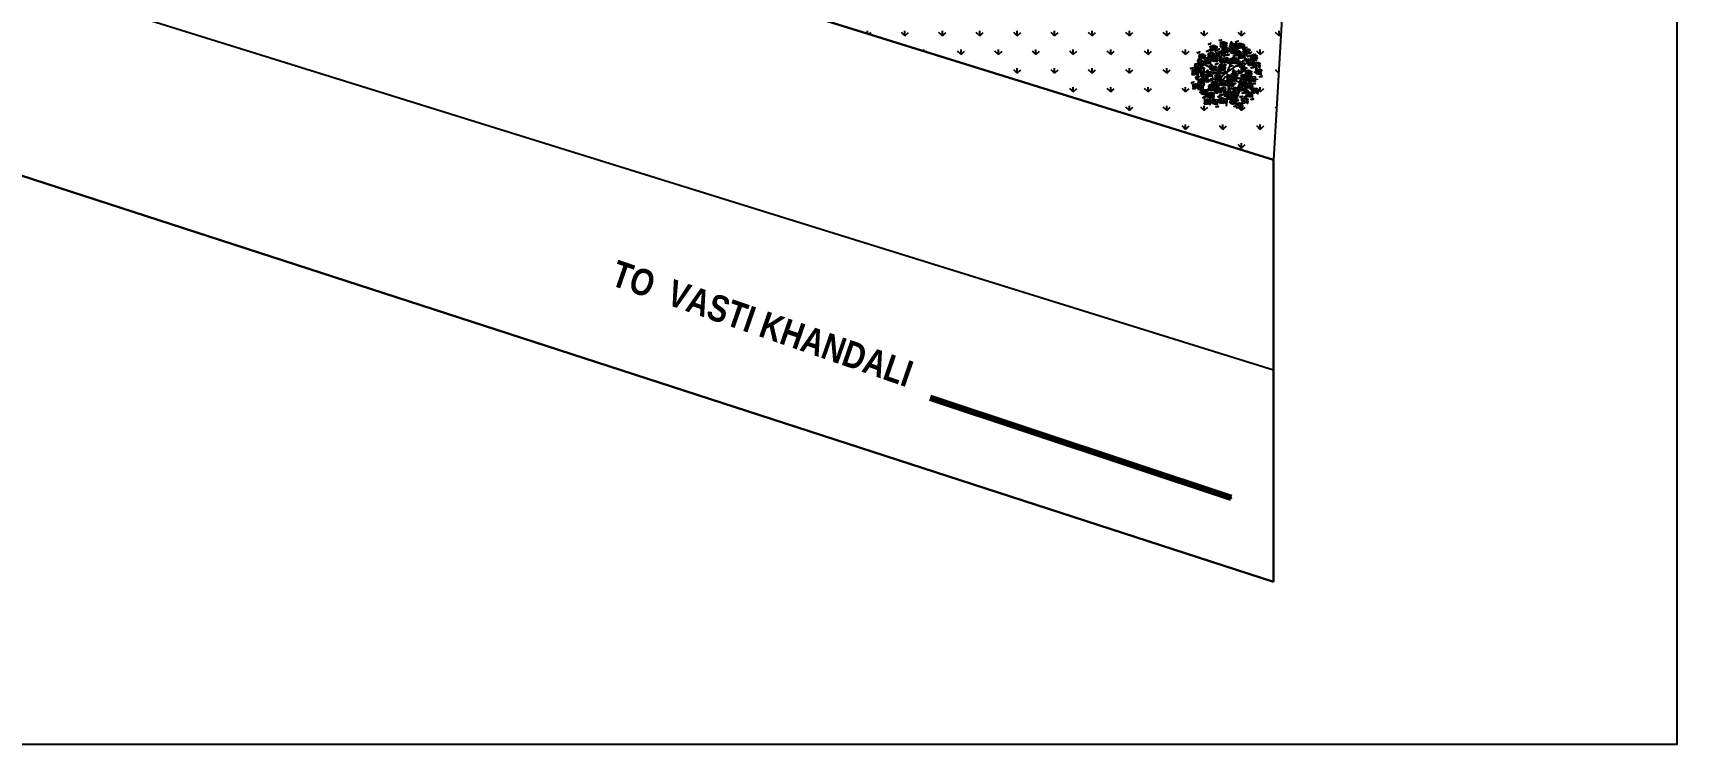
# Model space of a CAD drawing. Header units: inches. Extents: x 218041 to 238734, y -94371 to -86245.
# Drawn here: x 222081 to 224527, y -93383 to -92325 of the extents above; entities that cross this region are included whole.
import ezdxf
from ezdxf.lldxf.tags import DXFTag

# ---------------------------------------------------------------- set-up
doc = ezdxf.new("R2010")
doc.units = ezdxf.units.IN
doc.header["$LTSCALE"] = 0.1
doc.header["$MEASUREMENT"] = 0
doc.layers.add('dimension', color=5, linetype='Continuous')
doc.layers.add('TEXT', color=250, linetype='Continuous')
doc.layers.add('my wall', color=7, linetype='Continuous', lineweight=20)
doc.styles.get("Standard").update_dxf_attribs({"font": 'swisscb.ttf'})
tags = doc.linetypes.add('HIDDEN', pattern=[0.375, 0.25, -0.125]).pattern_tags.tags
tags[6:7] = [DXFTag(74, 4), DXFTag(75, 0), DXFTag(340, '0'), DXFTag(46, 1.0), DXFTag(50, 0.0), DXFTag(44, 0.0), DXFTag(45, 0.0)]
tags[4:5] = [DXFTag(74, 4), DXFTag(75, 0), DXFTag(340, '0'), DXFTag(46, 1.0), DXFTag(50, 0.0), DXFTag(44, 0.0), DXFTag(45, 0.0)]
doc.dimstyles.get("Standard").update_dxf_attribs({"dimtxt": 7, "dimasz": 7, "dimexe": 7, "dimexo": 7, "dimgap": 2, "dimtad": 0, "dimzin": 0, "dimdsep": 46, "dimlunit": 4, "dimtxsty": 'Standard', "dimblk": 'OBLIQUE', "dimcen": 0.09, "dimclrd": 256, "dimclre": 256, "dimclrt": 256, "dimadec": 1, "dimazin": 0, "dimtfac": 1, "dimtofl": 0, "dimtmove": 0, "dimatfit": 3, "dimldrblk": 'OBLIQUE', "dimfxl": 0, "dimfrac": 1, "dimtolj": 1, "dimtzin": 0, "dimlwd": 0, "dimlwe": 0, "dimarcsym": 0})

# ---------------------------------------------------------------- blocks, each defined once
blk = doc.blocks.new('D')
at = {"color": 82, "linetype": 'Continuous', "lineweight": -2, "true_color": 0x3eb90e}
for p, q in [((-7.38, 5.99), (-7.38, 8.78)), ((-3.19, 12.77), (-0.6, 12.77)), ((-1.8, 11.38), (-1.8, 14.17)), ((3.59, 5.99), (3.59, 8.78)), ((7.58, 12.77), (10.38, 12.77)), ((8.98, 11.38), (8.98, 14.17)), ((14.57, 5.99), (14.57, 8.78)), ((-14.17, 2), (-11.38, 2)), ((-12.77, 0.6), (-12.77, 3.19)), ((-8.78, 7.38), (-5.99, 7.38)), ((-3.19, 2), (-0.6, 2)), ((-1.8, 0.6), (-1.8, 3.19)), ((2.2, 7.38), (4.99, 7.38)), ((7.58, 2), (10.38, 2)), ((8.98, 0.6), (8.98, 3.19)), ((13.17, 7.38), (15.77, 7.38)), ((-12.77, -10.38), (-12.77, -7.58)), ((-8.78, -3.59), (-5.99, -3.59)), ((-7.38, -4.99), (-7.38, -2.2)), ((-1.8, -10.38), (-1.8, -7.58)), ((2.2, -3.59), (4.99, -3.59)), ((3.59, -4.99), (3.59, -2.2)), ((8.98, -10.38), (8.98, -7.58)), ((13.17, -3.59), (15.77, -3.59)), ((14.57, -4.99), (14.57, -2.2)), ((-14.17, -8.98), (-11.38, -8.98)), ((-8.78, -14.37), (-5.99, -14.37)), ((-7.38, -15.77), (-7.38, -13.17)), ((-3.19, -8.98), (-0.6, -8.98)), ((2.2, -14.37), (4.99, -14.37)), ((3.59, -15.77), (3.59, -13.17)), ((7.58, -8.98), (10.38, -8.98))]:
    blk.add_line(p, q, dxfattribs=at)
at = {"color": 32, "linetype": 'Continuous', "lineweight": 25, "true_color": 0xdd6e00}
for p, q in [((-4.79, 8.78), (-6.59, 11.78)), ((3.19, 7.58), (5.59, 12.77)), ((-8.58, 2.2), (-13.57, 4.79)), ((-1.6, -1), (-9.58, 0.2)), ((-1.2, -1), (-8.78, 2.2)), ((-0.4, -1), (-4.19, 7.38)), ((-0.4, -1), (2.79, 6.59)), ((0, 0), (10.18, 6.99)), ((-4.19, -3.39), (-11.78, -4.19)), ((-1.6, -1.2), (-10.78, -10.38)), ((-1, -2.2), (-9.18, -14.17)), ((-0.4, -1.6), (11.18, -7.98)), ((-0.4, -1.8), (2.79, -14.97)), ((0, -1.2), (12.57, -4.99)), ((0.2, -11.18), (0.8, -7.38)), ((0.2, -11.18), (-0.6, -17.36))]:
    blk.add_line(p, q, dxfattribs=at)
at = {"color": 2, "linetype": 'Continuous', "lineweight": 25}
blk.add_line((7.38, 13.77), (6.59, 14.17), dxfattribs=at)
at = {"color": 106, "linetype": 'Continuous', "lineweight": 25, "true_color": 0x00721c}
for p, q in [((7.98, 12.57), (7.38, 13.77)), ((13.97, 3.79), (14.17, 5.39)), ((9.98, -12.77), (9.98, -11.58))]:
    blk.add_line(p, q, dxfattribs=at)
at = {"color": 96, "linetype": 'Continuous', "lineweight": 25, "true_color": 0x007200}
for p, q in [((13.17, 4.39), (13.97, 3.59)), ((-5.19, -8.38), (-5.39, -10.98))]:
    blk.add_line(p, q, dxfattribs=at)
at = {"color": 92, "linetype": 'Continuous', "lineweight": 25, "true_color": 0x00dd00}
for points in [[(-14.77, 9.38), (-15.37, 9.98), (-13.97, 10.38), (-14.77, 9.58)], [(-10.18, 10.18), (-10.58, 10.78), (-9.38, 11.18), (-10.18, 10.38)], [(-10.18, 9.18), (-9.18, 8.78), (-8.78, 9.78), (-10.18, 9.38)], [(-9.18, 13.77), (-9.58, 14.37), (-8.38, 14.77), (-9.18, 13.97)], [(-8.98, 12.77), (-7.98, 12.37), (-7.78, 13.37), (-9.18, 12.77)], [(-7.19, 8.98), (-7.58, 9.38), (-6.79, 9.58), (-6.59, 9.38), (-6.99, 8.98)], [(-6.19, 12.57), (-6.59, 12.77), (-5.79, 13.17), (-5.39, 12.97), (-5.99, 12.57)], [(-4.59, 10.98), (-5.19, 11.58), (-3.99, 11.98), (-4.79, 11.18)], [(-4.59, 9.98), (-3.59, 9.58), (-3.39, 10.58), (-4.79, 9.98)], [(-3.59, 12.97), (-2, 13.17), (-2, 14.17), (-3.19, 13.77), (-3.79, 12.97)], [(-1.8, 9.78), (-2.2, 9.98), (-1.4, 10.38), (-1, 10.18), (-1.6, 9.78)], [(0.6, 10.58), (-0.2, 11.18), (-0.8, 10.18), (0.6, 10.38)], [(1.8, 13.77), (2.2, 13.37), (1.4, 13.17), (1.2, 13.37), (1.6, 13.77)], [(4.79, 11.78), (3.19, 11.98), (2.79, 10.98), (4.19, 10.98), (4.99, 11.78)], [(4.59, 10.18), (3.59, 10.78), (2.99, 9.78), (4.59, 9.98)], [(4.59, 12.77), (3.79, 13.37), (3.19, 12.37), (4.59, 12.57)], [(4.19, 9.18), (4.59, 8.38), (3.19, 8.38), (4.19, 8.98)], [(4.39, 11.78), (4.79, 10.98), (3.39, 10.98), (4.39, 11.58)], [(4.79, 14.97), (4.19, 15.57), (5.59, 15.97), (4.59, 15.17)], [(4.79, 13.77), (5.79, 13.57), (5.99, 14.57), (4.59, 13.97)], [(4.99, 12.17), (6.59, 12.37), (6.59, 13.57), (5.19, 13.17), (4.79, 12.17)], [(5.39, 9.98), (4.99, 10.58), (6.19, 10.98), (5.39, 10.18)], [(-16.37, 2.4), (-15.97, 2), (-16.77, 1.8), (-17.16, 2.2), (-16.57, 2.4)], [(-15.37, 0), (-15.77, 0.4), (-15.17, 0.8), (-14.77, 0.6), (-15.17, 0)], [(-14.77, 4.79), (-14.37, 4.39), (-15.17, 4.19), (-15.57, 4.39), (-14.97, 4.79)], [(-13.37, 3.19), (-14.97, 3.39), (-15.17, 2.4), (-13.97, 2.4), (-13.17, 3.19)], [(-14.57, 6.59), (-12.97, 6.79), (-12.97, 7.98), (-14.17, 7.58), (-14.77, 6.59)], [(-11.78, 5.39), (-13.37, 5.79), (-13.57, 4.59), (-12.17, 4.79), (-11.58, 5.39)], [(-11.98, 3.79), (-12.77, 4.39), (-13.37, 3.59), (-11.98, 3.59)], [(-12.17, 2.79), (-11.98, 2), (-13.17, 2), (-12.17, 2.59)], [(-10.98, 5.59), (-10.58, 5.19), (-11.38, 4.99), (-11.58, 5.39), (-11.18, 5.59)], [(-7.58, 6.79), (-7.19, 6.39), (-7.98, 6.19), (-8.38, 6.59), (-7.78, 6.79)], [(-5.19, 2.79), (-6.79, 2.99), (-7.19, 2), (-5.79, 2), (-4.99, 2.79)], [(-5.39, 1.2), (-6.39, 1.8), (-6.99, 0.8), (-5.39, 1)], [(-5.79, 0.2), (-5.39, -0.6), (-6.79, -0.6), (-5.79, 0)], [(-4.59, 7.58), (-6.19, 7.78), (-6.39, 6.79), (-4.99, 6.79), (-4.39, 7.58)], [(-3.59, 6.19), (-3.19, 5.79), (-3.99, 5.59), (-4.39, 5.99), (-3.79, 6.19)], [(-0.8, 2.79), (-2.4, 2.99), (-2.79, 2), (-1.4, 2), (-0.6, 2.79)], [(-1, 1.2), (-2, 1.8), (-2.59, 0.8), (-1, 1)], [(-1.4, 0.2), (-1, -0.6), (-2.4, -0.6), (-1.4, 0)], [(-0.8, 5.39), (-1.6, 5.79), (-2.2, 4.99), (-0.8, 5.19)], [(0, 5.79), (0.2, 5.39), (-0.4, 5.19), (-0.8, 5.59), (-0.2, 5.79)], [(2.4, 3.79), (2.79, 3.19), (1.4, 2.99), (2.4, 3.59)], [(5.99, 0.2), (4.39, 0.4), (4.19, -0.6), (5.59, -0.6), (6.19, 0.2)], [(5.39, 3.79), (5.79, 3.19), (4.39, 2.99), (5.39, 3.59)], [(6.19, 3.79), (6.39, 3.39), (5.59, 3.19), (5.39, 3.39), (5.99, 3.79)], [(10.58, 4.99), (10.78, 4.59), (9.98, 4.39), (9.78, 4.59), (10.38, 4.99)], [(11.78, 6.59), (13.37, 6.79), (13.37, 7.78), (12.17, 7.38), (11.58, 6.39)], [(13.57, 5.59), (11.98, 5.79), (11.78, 4.79), (12.97, 4.79), (13.77, 5.59)], [(13.17, 5.19), (12.77, 5.79), (13.97, 6.19), (13.17, 5.39)], [(-18.16, -1.4), (-16.57, -1.2), (-16.57, -0.2), (-17.76, -0.6), (-18.36, -1.4)], [(-17.96, -5.99), (-18.36, -5.19), (-17.16, -4.99), (-17.96, -5.79)], [(-17.96, -6.99), (-16.96, -7.19), (-16.57, -6.19), (-17.96, -6.79)], [(-14.77, -6.79), (-14.37, -7.19), (-15.17, -7.38), (-15.57, -7.19), (-14.97, -6.79)], [(-14.97, -7.19), (-15.37, -6.79), (-14.57, -6.39), (-14.37, -6.59), (-14.77, -7.19)], [(-15.17, -4.39), (-14.17, -4.59), (-13.77, -3.59), (-15.17, -4.19)], [(-11.98, -7.78), (-12.77, -7.19), (-13.37, -8.18), (-11.98, -7.98)], [(-12.37, -2.2), (-12.17, -2.59), (-12.77, -2.79), (-13.17, -2.59), (-12.57, -2.2)], [(-12.17, -4.59), (-12.57, -4.19), (-11.78, -3.79), (-11.58, -3.99), (-11.98, -4.39)], [(-9.58, -3.19), (-10.58, -2.59), (-10.98, -3.59), (-9.58, -3.39)], [(-9.78, -4.19), (-9.58, -4.99), (-10.78, -4.99), (-9.78, -4.39)], [(-8.98, -8.18), (-8.78, -8.58), (-9.38, -8.78), (-9.78, -8.38), (-9.18, -8.18)], [(-7.58, -2.79), (-7.38, -3.59), (-8.58, -3.59), (-7.58, -2.99)], [(-8.18, -7.58), (-6.59, -7.38), (-6.59, -6.39), (-7.78, -6.79), (-8.38, -7.58)], [(-5.99, -7.38), (-7.58, -7.19), (-7.78, -8.18), (-6.59, -8.18), (-5.79, -7.38)], [(-6.59, -1.2), (-6.99, -0.6), (-5.79, -0.2), (-6.59, -1)], [(-6.39, -3.99), (-4.79, -3.79), (-4.79, -2.59), (-5.99, -2.99), (-6.59, -3.99)], [(-2.4, -8.38), (-3.99, -8.18), (-4.39, -9.18), (-2.99, -9.18), (-2.2, -8.38)], [(-3.59, -2.4), (-3.99, -2.2), (-3.39, -1.8), (-2.99, -2), (-3.39, -2.4)], [(-0.8, -4.59), (-2.4, -4.39), (-2.79, -5.39), (-1.4, -5.39), (-0.6, -4.59)], [(3.99, -4.19), (3.19, -3.59), (2.59, -4.59), (3.99, -4.39)], [(6.99, -3.79), (8.58, -3.59), (8.58, -2.59), (7.38, -2.79), (6.79, -3.79)], [(-12.17, -8.78), (-11.98, -9.58), (-13.17, -9.58), (-12.17, -8.98)], [(-10.18, -9.18), (-11.78, -8.98), (-12.17, -9.98), (-10.78, -9.98), (-9.98, -9.18)], [(-10.38, -10.78), (-11.38, -10.18), (-11.98, -11.18), (-10.38, -10.98)], [(-10.38, -10.38), (-10.98, -9.58), (-9.58, -9.38), (-10.38, -10.18)], [(-10.38, -11.38), (-9.38, -11.58), (-8.98, -10.58), (-10.38, -11.18)], [(-10.18, -12.97), (-8.58, -12.77), (-8.58, -11.78), (-9.78, -12.17), (-10.38, -12.97)], [(-2.99, -10.98), (-2.59, -11.78), (-3.99, -11.78), (-2.99, -11.18)]]:
    blk.add_lwpolyline(points, dxfattribs=at)
for points in [[(-14.77, 8.38), (-13.77, 7.98), (-13.57, 8.98)], [(-13.17, 8.38), (-13.17, 9.18), (-12.17, 9.18)], [(-11.78, 8.18), (-12.17, 8.38), (-11.58, 8.78), (-11.18, 8.58)], [(-8.98, 10.98), (-7.19, 11.18), (-7.19, 12.37), (-8.58, 11.98)], [(-8.38, 9.38), (-8.38, 10.18), (-7.38, 9.98)], [(-7.38, 12.77), (-7.38, 13.57), (-6.39, 13.57)], [(-6.79, 11.58), (-5.79, 10.78), (-5.39, 11.98), (-6.59, 12.17)], [(-4.59, 8.18), (-2.79, 8.38), (-2.79, 9.58), (-4.19, 9.18)], [(-3.79, 15.77), (-4.19, 16.37), (-2.99, 16.57)], [(-2.99, 10.18), (-2.99, 10.78), (-2, 10.78)], [(-2.2, 11.58), (-1.8, 11.18), (-2.59, 10.98), (-2.79, 11.18)], [(-1.2, 12.37), (-2, 13.37), (-2.59, 12.17), (-1.6, 11.78)], [(-2.4, 8.78), (-1.4, 7.98), (-1, 9.18), (-2.2, 9.38)], [(-1, 10.78), (-1.2, 10.18), (-2.2, 10.58)], [(-1.4, 13.37), (-0.4, 12.77), (-0.2, 13.77), (-1.4, 14.17)], [(1.6, 11.18), (2, 10.58), (1.2, 10.58), (1, 10.78)], [(2.59, 11.78), (1.8, 12.77), (1.2, 11.78), (2.2, 11.18)], [(2.79, 14.57), (2, 15.57), (1.4, 14.37), (2.4, 13.97)], [(4.99, 14.37), (3.19, 14.57), (2.99, 13.57), (4.39, 13.57)], [(5.39, 8.98), (6.39, 8.58), (6.79, 9.58)], [(7.38, 9.38), (6.59, 10.38), (5.99, 9.38), (7.19, 8.78)], [(6.39, 13.97), (6.39, 14.77), (7.38, 14.57)], [(13.17, 8.38), (13.37, 9.18), (14.37, 8.98)], [(-18.36, 1.4), (-18.76, 2), (-17.56, 2.2)], [(-15.57, 3.19), (-16.37, 4.19), (-16.77, 3.19), (-15.77, 2.59)], [(-16.77, 0.4), (-16.57, 1.2), (-15.57, 1)], [(-15.17, 1.8), (-15.37, 1), (-16.37, 1.4)], [(-13.97, 5.59), (-14.57, 6.59), (-15.17, 5.59), (-14.17, 4.99)], [(-13.57, 1.4), (-14.37, 2), (-14.97, 1.2)], [(-13.57, 3.99), (-13.77, 3.39), (-14.77, 3.79)], [(-13.77, 0.4), (-13.57, -0.2), (-14.77, -0.4)], [(-9.38, 0), (-10.18, 1), (-10.58, 0), (-9.58, -0.6)], [(-8.38, 3.59), (-7.98, 2.99), (-9.38, 2.99)], [(-8.38, 2.2), (-7.98, 1.8), (-8.78, 1.6), (-8.98, 1.8)], [(-7.38, 2.99), (-8.18, 3.99), (-8.78, 2.79), (-7.78, 2.4)], [(-7.19, 1.4), (-7.38, 0.8), (-8.18, 1.2)], [(-6.39, 6.19), (-6.59, 5.39), (-7.58, 5.79)], [(-2.79, 6.99), (-3.59, 7.98), (-3.99, 6.99), (-2.99, 6.39)], [(-2.4, 5.59), (-2.59, 4.79), (-3.59, 5.19)], [(-1, 4.19), (-0.8, 3.59), (-2, 3.59)], [(1.2, 5.19), (0.8, 4.39), (0, 4.79)], [(2.79, 4.79), (1.8, 5.39), (1.2, 4.59)], [(2.79, 5.79), (3.19, 5.39), (2.4, 5.19), (2.2, 5.59)], [(3.79, 6.59), (2.99, 7.58), (2.4, 6.59), (3.39, 5.99)], [(5.99, 6.39), (4.39, 6.79), (3.99, 5.79), (5.39, 5.79)], [(6.99, 4.59), (6.19, 5.59), (5.59, 4.39), (6.59, 3.99)], [(7.38, 2.99), (6.99, 2.4), (6.19, 2.79)], [(-15.97, -1), (-14.97, -1.6), (-14.77, -0.6), (-15.97, -0.2)], [(-15.17, -3.19), (-15.57, -2.59), (-14.37, -2.2)], [(-13.97, -5.99), (-14.57, -4.99), (-15.17, -5.99), (-14.17, -6.59)], [(-13.57, -7.58), (-13.77, -8.18), (-14.77, -7.78)], [(-13.37, -4.19), (-13.37, -3.39), (-12.37, -3.59)], [(-11.58, -1.6), (-12.37, -0.4), (-12.77, -1.6), (-11.78, -2.2)], [(-11.18, -2.99), (-11.58, -3.79), (-12.37, -3.19)], [(-8.98, -1.4), (-9.38, -2.2), (-10.18, -1.8)], [(-8.18, -7.38), (-8.98, -6.39), (-9.58, -7.38), (-8.38, -7.98)], [(-7.38, -1.8), (-8.38, -1.2), (-8.78, -2)], [(-6.79, -5.79), (-6.59, -4.99), (-5.59, -5.19)], [(-6.59, -2.2), (-5.59, -2.59), (-5.19, -1.6)], [(-4.59, -8.18), (-5.39, -7.19), (-5.99, -8.38), (-4.99, -8.78)], [(-4.99, -2), (-4.79, -1.4), (-3.99, -1.4)], [(0.6, -4.99), (-0.2, -3.99), (-0.6, -4.99), (0.4, -5.59)], [(1.2, -3.19), (1.6, -3.79), (0.8, -3.79), (0.6, -3.59)], [(2.2, -2.59), (1.4, -1.6), (0.8, -2.59), (1.8, -3.19)], [(2.4, -3.99), (2.2, -4.79), (1.2, -4.39)], [(4.39, -2.59), (2.59, -2.4), (2.4, -3.39), (3.79, -3.39)], [(4.39, -8.58), (4.39, -7.78), (5.39, -7.98)], [(7.58, -4.79), (6.79, -3.79), (6.19, -4.99), (7.19, -5.39)], [(-0.2, -11.78), (-0.4, -12.57), (-1.4, -12.17)], [(3.59, -10.98), (2.79, -9.98), (2.2, -10.98), (3.39, -11.58)]]:
    blk.add_lwpolyline(points, close=True, dxfattribs=at)
at = {"color": 2, "linetype": 'Continuous', "lineweight": 25}
for points in [[(-9.98, 7.58), (-8.38, 7.78), (-8.38, 8.78), (-9.58, 8.38)], [(-6.79, 7.58), (-7.38, 8.58), (-7.98, 7.58), (-6.99, 6.99)], [(-7.78, 7.98), (-6.79, 7.19), (-6.59, 8.38), (-7.58, 8.58)], [(-4.39, 9.98), (-5.79, 8.98), (-5.39, 8.18), (-4.39, 8.98)], [(-2.2, 14.77), (-2, 15.57), (-1.2, 15.37)], [(1, 12.17), (-0.6, 12.37), (-1, 11.38), (0.4, 11.38)], [(2.99, 12.97), (2.79, 12.37), (1.8, 12.77)], [(5.39, 10.78), (5.59, 12.37), (4.59, 12.77), (4.59, 11.38)], [(6.19, 10.58), (4.79, 9.58), (5.19, 8.58), (6.19, 9.58)], [(5.59, 7.19), (7.19, 7.38), (7.19, 8.58), (5.99, 8.18)], [(-12.37, 7.19), (-11.38, 6.39), (-11.18, 7.58), (-12.37, 7.78)], [(-9.98, 6.39), (-10.78, 7.38), (-11.38, 6.39), (-10.38, 5.79)], [(-9.78, 4.99), (-9.98, 4.19), (-10.98, 4.59)], [(-7.78, 6.39), (-9.58, 6.59), (-9.78, 5.59), (-8.38, 5.59)], [(-4.79, 5.79), (-5.59, 6.39), (-6.19, 5.59)], [(-4.99, 4.79), (-4.79, 4.19), (-5.99, 3.99)], [(-3.39, 1.8), (-4.79, 0.8), (-4.19, -0.2), (-3.39, 0.8)], [(-2.79, 1.4), (-2.99, 0.8), (-3.79, 1.2)], [(0.8, 6.59), (0, 7.58), (-0.6, 6.59), (0.6, 5.99)], [(5.59, 4.79), (4.79, 5.39), (4.19, 4.59)], [(7.78, 7.98), (7.38, 7.19), (6.59, 7.58)], [(8.98, 1.2), (8.58, 1.8), (9.78, 2.2)], [(11.38, 5.59), (10.58, 6.79), (9.98, 5.59), (11.18, 5.19)], [(11.78, 4.19), (11.38, 3.39), (10.58, 3.99)], [(-15.57, -8.18), (-14.57, -8.78), (-14.37, -7.78), (-15.37, -7.38)], [(-12.77, -2.59), (-12.57, -1), (-13.57, -0.6), (-13.57, -2)], [(-12.77, -5.39), (-11.78, -6.19), (-11.58, -4.99), (-12.57, -4.79)], [(-8.38, -4.79), (-8.78, -4.19), (-7.58, -3.79)], [(-1.4, -7.38), (-1, -7.98), (-2.4, -8.18)], [(8.38, -2), (8.58, -1.2), (9.38, -0.8)], [(-4.39, -9.78), (-4.59, -10.38), (-5.39, -9.98)], [(2.79, -10.38), (4.39, -10.18), (4.39, -9.18), (3.19, -9.38)], [(4.99, -9.78), (5.99, -10.58), (6.19, -9.58), (5.19, -9.18)], [(7.38, -8.78), (6.99, -9.58), (6.19, -9.18)], [(8.58, -10.18), (8.98, -10.78), (7.58, -10.78)]]:
    blk.add_lwpolyline(points, close=True, dxfattribs=at)
for points in [[(-5.59, 11.18), (-5.19, 12.97), (-6.19, 13.17), (-6.19, 11.78), (-5.39, 11.18)], [(-3.79, 14.57), (-2.79, 14.37), (-2.4, 15.37), (-3.79, 14.77)], [(-2.2, 8.98), (-2, 10.58), (-2.99, 10.78), (-2.99, 9.58), (-2.2, 8.78)], [(-0.8, 14.37), (-1.2, 14.77), (-0.6, 15.17), (-0.2, 14.97), (-0.6, 14.37)], [(6.59, 14.17), (6.79, 12.57), (7.98, 12.57)], [(-18.36, 0.2), (-17.36, 0), (-16.96, 1), (-18.36, 0.4)], [(-14.17, 1.4), (-13.77, -0.2), (-12.77, -0.2), (-13.17, 1), (-14.17, 1.6)], [(-8.18, 4.79), (-8.98, 5.19), (-9.58, 4.39), (-8.18, 4.59)], [(-7.19, -0.2), (-8.78, 0.2), (-8.98, -1), (-7.78, -0.8), (-6.99, -0.2)], [(-3.79, 2.2), (-3.59, 1.8), (-4.39, 1.6), (-4.59, 1.8), (-3.99, 2.2)], [(-0.6, 6.99), (-2.2, 7.19), (-2.4, 6.19), (-1, 6.19), (-0.4, 6.99)], [(2.99, 6.39), (1.4, 6.79), (1.2, 5.79), (2.4, 5.79), (3.19, 6.39)], [(14.17, 5.39), (13.17, 5.79), (13.17, 4.39)], [(-14.97, -2), (-16.17, -2.79), (-15.77, -3.79), (-14.77, -2.79), (-14.77, -1.8)], [(-10.18, -0.8), (-9.98, -1.2), (-10.58, -1.4), (-10.98, -1.2), (-10.38, -0.8)], [(-8.38, -5.99), (-7.38, -6.19), (-6.99, -5.19), (-8.38, -5.79)], [(-6.39, -6.59), (-5.99, -4.99), (-7.19, -4.79), (-7.19, -5.99), (-6.39, -6.79)], [(-0.2, -5.79), (0, -6.19), (-0.6, -6.39), (-1, -6.19), (-0.4, -5.79)], [(2.79, -5.19), (1.2, -4.79), (1, -5.99), (2.2, -5.79), (2.99, -5.19)], [(5.59, -8.98), (5.19, -8.58), (5.99, -8.18), (6.19, -8.38), (5.79, -8.78)], [(9.18, -1.6), (10.78, -1.4), (10.78, -0.4), (9.58, -0.6), (8.98, -1.6)], [(-10.18, -12.37), (-9.98, -10.78), (-10.98, -10.38), (-10.98, -11.78), (-10.18, -12.57)], [(-6.19, -8.98), (-7.19, -8.58), (-7.58, -9.38), (-6.19, -9.18)], [(-1.4, -10.98), (-1, -11.58), (-1.8, -11.58), (-2.2, -11.38), (-1.6, -10.98)], [(9.98, -11.78), (8.58, -12.77), (8.98, -13.57), (9.98, -12.77)], [(8.98, -8.58), (8.98, -9.78), (9.58, -10.58)]]:
    blk.add_lwpolyline(points, dxfattribs=at)
at = {"color": 106, "linetype": 'Continuous', "lineweight": 25, "true_color": 0x00721c}
for points in [[(0.4, 9.58), (0.8, 8.78), (-0.6, 8.78), (0.4, 9.38)], [(9.58, 9.18), (7.98, 9.58), (7.78, 8.38), (8.98, 8.58), (9.78, 9.18)], [(8.78, 10.78), (8.98, 10.38), (8.38, 10.18), (7.98, 10.58), (8.58, 10.78)], [(8.38, 8.78), (7.98, 8.98), (8.78, 9.38), (8.98, 9.18), (8.58, 8.78)], [(9.98, 8.78), (10.18, 10.38), (9.18, 10.78), (9.18, 9.38), (9.98, 8.58)], [(11.78, 11.38), (10.18, 11.78), (9.98, 10.78), (11.18, 10.78), (11.98, 11.38)], [(11.38, 8.78), (11.58, 8.18), (10.38, 7.98), (11.38, 8.58)], [(11.58, 9.18), (11.18, 9.78), (12.37, 10.18), (11.58, 9.38)], [(11.58, 8.18), (12.57, 7.78), (12.97, 8.78), (11.58, 8.38)], [(8.98, 2.79), (7.98, 3.39), (7.38, 2.4), (8.98, 2.59)], [(8.58, 1.8), (8.98, 1), (7.58, 1), (8.58, 1.6)], [(11.98, -0.2), (11.58, 0.2), (12.17, 0.6), (12.57, 0.4), (12.17, 0)], [(14.77, 0.4), (14.97, 0), (14.37, -0.2), (13.97, 0), (14.57, 0.4)], [(16.17, 3.99), (15.77, 4.39), (16.57, 4.59), (16.77, 4.39), (16.37, 3.99)], [(17.76, 1), (16.17, 1.4), (15.97, 0.2), (17.16, 0.4), (17.96, 1)], [(17.56, -0.6), (16.77, 0), (16.17, -1), (17.56, -0.8)], [(-11.78, -6.19), (-13.37, -5.79), (-13.57, -6.99), (-12.17, -6.79), (-11.58, -6.19)], [(-9.38, -1.6), (-10.98, -1.4), (-11.18, -2.4), (-9.98, -2.4), (-9.18, -1.6)], [(-5.39, -6.19), (-5.79, -5.79), (-5.19, -5.39), (-4.79, -5.59), (-5.19, -5.99)], [(-3.79, -5.39), (-3.59, -5.79), (-4.39, -5.99), (-4.59, -5.59), (-3.99, -5.39)], [(2.99, -0.4), (3.39, -1), (2.59, -1), (2.2, -0.8), (2.79, -0.6)], [(6.79, -2.2), (7.78, -2.4), (8.18, -1.4), (6.79, -2)], [(9.18, -7.38), (7.58, -7.19), (7.19, -8.18), (8.58, -8.18), (9.38, -7.38)], [(9.58, -6.59), (8.58, -5.99), (7.98, -6.99), (9.58, -6.79)], [(9.18, -7.58), (9.58, -8.38), (8.18, -8.38), (9.18, -7.78)], [(9.38, -6.39), (10.38, -6.59), (10.58, -5.59), (9.18, -6.19)], [(11.38, -3.19), (11.78, -3.79), (10.98, -3.79), (10.58, -3.59), (11.18, -3.19)], [(12.77, -6.99), (11.38, -7.78), (11.78, -8.78), (12.77, -7.78), (12.77, -6.79)], [(12.17, -6.59), (11.78, -6.19), (12.57, -5.79), (12.77, -5.99), (12.37, -6.59)], [(12.17, -8.18), (11.78, -7.38), (12.97, -7.19), (12.17, -7.98)], [(12.17, -9.18), (13.17, -9.38), (13.57, -8.38), (12.17, -8.98)], [(14.37, -2.59), (12.77, -2.4), (12.57, -3.39), (13.97, -3.39), (14.57, -2.59)], [(14.17, -4.19), (13.37, -3.59), (12.77, -4.59), (14.17, -4.39)], [(13.97, -5.19), (14.17, -5.99), (12.97, -5.99), (13.97, -5.39)], [(17.36, -1.6), (17.56, -2.4), (16.37, -2.4), (17.36, -1.8)], [(-11.98, -14.77), (-10.98, -14.97), (-10.78, -13.97), (-11.98, -14.57)], [(-11.78, -16.37), (-10.18, -16.17), (-10.18, -15.17), (-11.58, -15.57), (-11.98, -16.37)], [(-10.78, -11.78), (-10.38, -12.57), (-11.78, -12.57), (-10.78, -11.98)], [(-7.38, -14.97), (-7.19, -15.37), (-7.78, -15.57), (-8.18, -15.37), (-7.58, -14.97)], [(-4.39, -14.37), (-5.99, -14.17), (-6.19, -15.17), (-4.99, -15.17), (-4.19, -14.37)], [(-4.59, -15.97), (-5.59, -15.37), (-5.99, -16.37), (-4.59, -16.17)], [(-4.19, -13.17), (-4.79, -12.37), (-3.39, -12.17), (-4.19, -12.97)], [(-2.59, -9.98), (-3.59, -9.38), (-4.19, -10.38), (-2.59, -10.18)], [(-4.19, -14.17), (-3.19, -14.37), (-2.99, -13.37), (-4.19, -13.97)], [(-3.99, -15.77), (-2.4, -15.57), (-2.4, -14.57), (-3.79, -14.97), (-4.19, -15.77)], [(-1.6, -15.77), (-1.2, -14.17), (-2.2, -13.97), (-2.2, -15.37), (-1.6, -15.97)], [(1.2, -12.97), (1.4, -13.77), (0.2, -13.77), (1.2, -13.17)], [(1.8, -14.97), (2.2, -15.37), (1.4, -15.57), (1.2, -15.17), (1.6, -14.97)], [(2.79, -11.78), (2.99, -12.17), (2.2, -12.37), (2, -12.17), (2.59, -11.78)], [(4.59, -15.77), (3.79, -15.17), (3.19, -16.17), (4.59, -15.97)], [(4.39, -16.77), (4.79, -17.56), (3.39, -17.56), (4.39, -16.96)], [(5.79, -11.18), (4.19, -10.78), (3.99, -11.98), (5.19, -11.78), (5.99, -11.18)], [(5.59, -12.77), (4.59, -12.17), (3.99, -13.17), (5.59, -12.97)], [(5.19, -13.77), (5.59, -14.57), (4.19, -14.57), (5.19, -13.97)], [(4.39, -16.57), (5.39, -16.77), (5.79, -15.77), (4.39, -16.37)], [(6.99, -14.17), (8.18, -14.37), (8.38, -13.37), (6.99, -13.97)], [(7.38, -16.77), (6.99, -16.37), (7.58, -15.97), (7.98, -16.17), (7.58, -16.57)], [(9.58, -10.38), (9.98, -8.78), (8.98, -8.58)], [(10.38, -11.18), (10.58, -11.58), (9.98, -11.78), (9.58, -11.58), (10.18, -11.18)], [(9.98, -14.37), (9.58, -13.97), (10.38, -13.57), (10.58, -13.77), (10.18, -14.37)], [(10.18, -9.78), (10.58, -11.38), (11.58, -11.38), (11.18, -10.18), (10.18, -9.58)], [(13.37, -10.58), (11.78, -10.38), (11.58, -11.38), (12.77, -11.38), (13.57, -10.58)], [(13.17, -12.17), (12.17, -11.58), (11.78, -12.57), (13.17, -12.37)], [(12.97, -13.17), (13.17, -13.97), (11.98, -13.97), (12.97, -13.37)], [(12.37, -10.78), (13.97, -10.58), (13.97, -9.58), (12.77, -9.98), (12.17, -10.78)], [(15.17, -9.38), (14.77, -8.98), (15.37, -8.58), (15.77, -8.78), (15.37, -9.38)], [(-4.79, -16.96), (-4.59, -17.76), (-5.79, -17.76), (-4.79, -17.16)], [(4.59, -18.16), (6.19, -17.96), (6.19, -16.96), (4.99, -17.16), (4.39, -18.16)]]:
    blk.add_lwpolyline(points, dxfattribs=at)
for points in [[(2.79, 10.38), (2.59, 9.58), (1.8, 9.98)], [(6.99, 12.77), (7.98, 11.98), (8.38, 13.17), (7.19, 13.37)], [(7.19, 8.98), (7.19, 9.78), (8.18, 9.58)], [(7.78, 13.77), (7.38, 13.97), (7.98, 14.37), (8.38, 14.17)], [(9.58, 11.58), (8.78, 12.57), (8.18, 11.58), (9.38, 10.98)], [(9.98, 10.18), (9.58, 9.38), (8.78, 9.78)], [(11.58, 9.78), (10.58, 10.38), (10.18, 9.58)], [(-2.99, 2.99), (-3.79, 3.99), (-4.39, 2.79), (-3.39, 2.4)], [(3.79, 0.2), (3.19, 1.2), (2.59, 0.2), (3.59, -0.4)], [(6.79, -1), (6.19, -0.4), (7.58, 0)], [(7.78, 7.78), (8.78, 6.99), (8.98, 8.18), (7.98, 8.38)], [(9.38, 7.58), (8.38, 8.18), (7.98, 7.38)], [(10.58, 0.2), (10.78, 1), (11.58, 0.8)], [(13.97, 6.99), (14.97, 6.19), (15.17, 7.38), (14.17, 7.58)], [(15.57, 1.2), (14.77, 2.2), (14.37, 1.2), (15.37, 0.6)], [(14.97, 4.39), (14.97, 5.19), (15.97, 4.99)], [(15.57, 2.99), (16.57, 2.2), (16.77, 3.39), (15.77, 3.59)], [(-16.17, -6.79), (-16.17, -5.99), (-15.17, -6.19)], [(-14.97, -5.99), (-13.37, -5.79), (-13.37, -4.79), (-14.57, -4.99)], [(-2.99, -4.59), (-3.79, -3.59), (-4.39, -4.59), (-3.39, -5.19)], [(-2.79, -5.99), (-2.99, -6.79), (-3.79, -6.39)], [(-1, -6.39), (-2, -5.79), (-2.59, -6.59)], [(4.19, -1.2), (3.99, -2), (2.99, -1.6)], [(6.59, -5.59), (6.99, -5.99), (6.19, -6.19), (5.99, -5.99)], [(7.78, -6.39), (7.58, -6.99), (6.79, -6.59)], [(9.38, -7.98), (11.18, -7.78), (11.18, -6.79), (9.78, -7.19)], [(12.17, -2.59), (11.58, -1.6), (10.98, -2.59), (11.98, -3.19)], [(10.98, -6.19), (10.98, -5.39), (11.98, -5.59)], [(11.38, -1), (12.37, -1.8), (12.57, -0.6), (11.38, -0.4)], [(12.57, -3.99), (12.37, -4.79), (11.38, -4.39)], [(11.58, -7.58), (12.57, -8.38), (12.97, -7.19), (11.78, -6.79)], [(13.77, -8.98), (13.97, -8.18), (14.97, -8.38)], [(15.97, -0.4), (15.77, -1), (14.77, -0.6)], [(-11.98, -13.57), (-12.57, -12.97), (-11.18, -12.57)], [(-10.38, -14.57), (-10.38, -13.77), (-9.38, -13.97)], [(-9.58, -15.97), (-8.78, -16.57), (-8.38, -15.57), (-9.58, -15.17)], [(-8.98, -14.97), (-9.38, -14.57), (-8.78, -14.17), (-8.38, -14.37)], [(-7.98, -12.57), (-6.99, -13.37), (-6.79, -12.17), (-7.98, -11.78)], [(-6.59, -14.17), (-7.38, -13.17), (-7.78, -14.37), (-6.79, -14.77)], [(-6.19, -15.77), (-6.59, -16.37), (-7.38, -15.97)], [(-2.59, -13.97), (-2.59, -13.17), (-1.6, -13.37)], [(-2, -15.37), (-1, -15.97), (-0.6, -14.97), (-1.8, -14.57)], [(-0.6, -10.38), (-1.2, -9.38), (-1.8, -10.38), (-0.8, -10.98)], [(-1.2, -14.37), (-1.6, -13.97), (-1, -13.57), (-0.6, -13.77)], [(2.79, -14.17), (2, -13.17), (1.4, -14.17), (2.4, -14.77)], [(2.99, -15.57), (2.79, -16.37), (1.8, -15.97)], [(3.99, -12.57), (3.59, -13.17), (2.79, -12.77)], [(4.99, -14.17), (3.19, -13.97), (2.99, -14.97), (4.39, -14.97)], [(4.39, -15.37), (3.99, -14.77), (5.19, -14.37)], [(5.99, -16.37), (6.19, -15.57), (7.19, -15.77)], [(7.19, -15.77), (8.98, -15.57), (8.78, -14.57), (7.58, -14.97)], [(8.78, -13.97), (8.78, -13.17), (9.78, -13.37)], [(9.38, -15.37), (10.38, -15.97), (10.58, -14.97), (9.58, -14.57)], [(11.18, -10.38), (10.38, -9.38), (9.98, -10.58), (10.98, -10.98)], [(11.58, -11.98), (11.18, -12.57), (10.38, -12.17)], [(14.57, -10.38), (15.57, -10.98), (15.77, -9.98), (14.57, -9.58)], [(6.79, -17.56), (7.78, -18.36), (7.98, -17.16), (6.79, -16.96)]]:
    blk.add_lwpolyline(points, close=True, dxfattribs=at)
at = {"color": 96, "linetype": 'Continuous', "lineweight": 25, "true_color": 0x007200}
for points in [[(6.59, 8.58), (6.79, 8.18), (6.19, 7.98), (5.79, 8.18), (6.39, 8.58)], [(14.57, 7.98), (14.17, 8.38), (14.77, 8.58), (15.17, 8.38), (14.77, 7.98)], [(9.18, 4.39), (7.58, 4.59), (7.19, 3.59), (8.58, 3.59), (9.38, 4.39)], [(9.18, 6.59), (9.38, 5.79), (7.98, 5.79), (9.18, 6.39)], [(8.98, 0), (9.98, -0.2), (10.38, 0.8), (8.98, 0.2)], [(13.37, 3.99), (12.37, 4.59), (11.78, 3.59), (13.37, 3.79)], [(12.97, 2.99), (13.37, 2.2), (11.98, 2.2), (12.97, 2.79)], [(13.17, 4.19), (14.17, 3.79), (14.57, 4.79), (13.17, 4.39)], [(2.4, -7.78), (2.59, -8.58), (1.4, -8.58), (2.4, -7.98)], [(2.59, -8.78), (3.59, -8.98), (3.99, -7.98), (2.59, -8.58)], [(3.79, -5.19), (4.19, -5.99), (2.79, -5.99), (3.79, -5.39)], [(5.79, -1.4), (4.99, -0.8), (4.39, -1.8), (5.79, -1.6)], [(5.59, -2.4), (5.79, -3.19), (4.59, -3.19), (5.59, -2.59)], [(6.19, -8.18), (6.39, -8.58), (5.59, -8.78), (5.39, -8.38), (5.99, -8.18)], [(9.78, -4.99), (8.18, -4.79), (7.78, -5.79), (9.18, -5.79), (9.98, -4.99)], [(9.18, -5.39), (8.78, -4.59), (9.98, -4.39), (9.18, -5.19)], [(9.78, -2.4), (9.38, -2), (9.98, -1.6), (10.38, -1.8), (9.98, -2.2)], [(1.6, -10.38), (0, -10.18), (-0.2, -11.18), (1.2, -11.18), (1.8, -10.38)], [(1.4, -11.98), (0.6, -11.38), (0, -12.37), (1.4, -12.17)], [(6.99, -13.17), (6.59, -12.37), (7.78, -12.17), (6.99, -12.97)], [(8.98, -8.98), (7.98, -8.58), (7.38, -9.38), (8.98, -9.18)]]:
    blk.add_lwpolyline(points, dxfattribs=at)
for points in [[(3.99, 5.19), (3.79, 4.39), (2.79, 4.79)], [(13.37, 2.59), (14.97, 2.79), (14.97, 3.79), (13.77, 3.39)], [(-17.76, -8.58), (-16.17, -8.38), (-16.17, -7.38), (-17.36, -7.78)], [(-12.37, -9.18), (-13.17, -8.18), (-13.77, -9.18), (-12.77, -9.78)], [(-5.99, -6.99), (-4.99, -7.78), (-4.79, -6.79), (-5.99, -6.39)], [(-4.19, -3.39), (-3.19, -4.19), (-2.99, -2.99), (-4.19, -2.79)], [(1, -6.39), (0.8, -7.19), (-0.2, -6.79)], [(2.59, -6.79), (1.8, -6.19), (1.2, -6.99)], [(2.59, -7.58), (2.2, -6.99), (3.39, -6.59)], [(6.99, -7.38), (6.19, -6.39), (5.59, -7.38), (6.59, -7.98)], [(9.18, -3.19), (10.18, -3.99), (10.38, -2.79), (9.18, -2.59)], [(-13.37, -9.98), (-12.97, -10.38), (-13.77, -10.58), (-13.97, -10.18)], [(-12.17, -10.58), (-12.37, -11.38), (-13.17, -10.98)], [(-7.78, -8.78), (-8.18, -9.58), (-8.98, -9.18)], [(-8.78, -11.18), (-8.78, -10.38), (-7.78, -10.58)], [(-7.38, -11.58), (-7.78, -11.18), (-7.19, -10.78), (-6.79, -10.98)], [(-6.39, -10.18), (-6.19, -10.78), (-7.58, -10.78)], [(-5.59, -8.98), (-5.19, -9.38), (-5.99, -9.58), (-6.19, -9.38)]]:
    blk.add_lwpolyline(points, close=True, dxfattribs=at)

msp = doc.modelspace()

# ---------------------------------------------------------------- hatches: boundary and pattern name
at = {"lineweight": -3, "transparency": 33554687}
h = msp.add_hatch(dxfattribs=at)
h.set_pattern_fill('GRASS', color=3, scale=39.344262)
h.set_pattern_definition([(90, (-9206022.834, 3617324.486), (-27.82059466, 27.82059466), [7.37704918, -48.26414018]), (45, (-9206022.834, 3617324.486), (-27.82059467, 27.82059467), [7.37704918, -31.96721311]), (135, (-9206022.834, 3617324.486), (-27.82059467, -27.82059467), [7.37704918, -31.96721311])])
edge = h.paths.add_edge_path()
edge.add_line((222774.738, -92155.418), (222868.679, -92096.515))
edge.add_line((222868.679, -92096.515), (222961.604, -92035.58))
edge.add_line((222961.604, -92035.58), (223052.497, -91972.615))
edge.add_spline(control_points=[(223052.497, -91972.615), (223061.013, -91966.24), (223067.721, -91958.283), (223072.425, -91949.427)], knot_values=[0, 0, 0, 0, 0.35284019, 0.35284019, 0.35284019, 0.35284019], degree=3, periodic=0)
edge.add_arc((223332.287, -91806.53), 296.56, 180, 208.806248, ccw=False)
edge.add_arc((223332.287, -91806.53), 296.56, 52.644751, 180, ccw=False)
edge.add_spline(control_points=[(223512.226, -91570.798), (223522.79, -91567.75), (223532.702, -91562.163), (223540.987, -91554.2)], knot_values=[0.60947311, 0.60947311, 0.60947311, 0.60947311, 1, 1, 1, 1], degree=3, periodic=0)
edge.add_line((223540.987, -91554.2), (223608.015, -91483.617))
edge.add_line((223608.015, -91483.617), (223673.519, -91411.512))
edge.add_line((223673.519, -91411.512), (223735.481, -91340.206))
edge.add_line((223735.481, -91340.206), (222801.492, -91340.206))
edge.add_line((222801.492, -91340.206), (222774.738, -92155.418))
edge = h.paths.add_edge_path()
edge.add_spline(control_points=[(223208.855, -92076.182), (223205.352, -92078.28), (223202.013, -92080.71), (223198.888, -92083.46)], knot_values=[0.81946797, 0.81946797, 0.81946797, 0.81946797, 1, 1, 1, 1], degree=3, periodic=0)
edge.add_spline(control_points=[(223198.888, -92083.46), (223181.58, -92098.696), (223173.203, -92121.685), (223176.397, -92144.754)], knot_values=[0, 0, 0, 0, 1, 1, 1, 1], degree=3, periodic=0)
edge.add_line((223176.397, -92144.754), (223197.906, -92287.125))
edge.add_line((223197.906, -92287.125), (223926.345, -92513.845))
edge.add_line((223926.345, -92513.845), (223969.322, -91789.55))
edge.add_line((223969.322, -91789.55), (223691.799, -91702.473))
edge.add_spline(control_points=[(223691.799, -91702.473), (223664.358, -91691.26), (223632.839, -91704.339), (223619.815, -91733.896)], knot_values=[0, 0, 0, 0, 0.97923782, 0.97923782, 0.97923782, 0.97923782], degree=3, periodic=0)
edge.add_arc((223332.287, -91806.53), 296.56, 0, 14.177159, ccw=False)
edge.add_arc((223332.287, -91806.53), 296.56, -114.595696, 0, ccw=False)
edge = h.paths.add_edge_path()
edge.add_line((223975.13, -91691.67), (223995.984, -91340.206))
edge.add_line((223995.984, -91340.206), (223866.46, -91340.206))
edge.add_line((223866.46, -91340.206), (223811.637, -91402.372))
edge.add_line((223811.637, -91402.372), (223753.242, -91466.353))
edge.add_line((223753.242, -91466.353), (223693.831, -91528.81))
edge.add_spline(control_points=[(223693.831, -91528.81), (223683.587, -91542.387), (223680.407, -91560.514), (223685.638, -91577.136)], knot_values=[0, 0, 0, 0, 1, 1, 1, 1], degree=3, periodic=0)
edge.add_spline(control_points=[(223685.638, -91577.136), (223690.868, -91593.757), (223703.856, -91606.796), (223720.235, -91612.087)], knot_values=[0, 0, 0, 0, 1, 1, 1, 1], degree=3, periodic=0)
edge.add_line((223720.235, -91612.087), (223975.13, -91691.67))

# ---------------------------------------------------------------- linework, layer by layer
at = {"lineweight": -3}
msp.add_line((223995.984, -91340.206), (223926.345, -92513.845), dxfattribs=at)
at = {"linetype": 'HIDDEN', "lineweight": -3, "ltscale": 150}
msp.add_line((223926.345, -92826.598), (220066.765, -91625.338), dxfattribs=at)
at = {"lineweight": -3}
msp.add_lwpolyline([(224526.924, -87500.224), (218040.532, -87500.224), (218040.532, -93383.165), (224526.924, -93383.165)], close=True, dxfattribs=at)
at = {"layer": 'dimension', "color": 18, "lineweight": 30, "true_color": 0x000000}
for p, q in [((223926.345, -92513.845), (220155.51, -91340.206)), ((223926.345, -93141.767), (219997.976, -91866.632)), ((223926.345, -93141.767), (223926.345, -92513.845))]:
    msp.add_line(p, q, dxfattribs=at)

# ---------------------------------------------------------------- block references
at = {"layer": 'my wall', "linetype": 'Continuous', "xscale": 2.912329646343401, "yscale": 2.912329646343401, "zscale": 2.912329646343401}
msp.add_blockref('D', (223857.764, -92383.268), dxfattribs=at)

# ---------------------------------------------------------------- texts
at = {"layer": 'TEXT', "color": 18, "true_color": 0x000000, "insert": (222951.328, -92662.2), "char_height": 39.34426, "attachment_point": 1, "rotation": 340.934106}
msp.add_mtext_dynamic_manual_height_columns('TO  VASTI KHANDALI', width=873.62317, gutter_width=0.489, heights=[0], dxfattribs=at)

# ---------------------------------------------------------------- leaders
at = {"color": 1, "lineweight": -3}
msp.add_leader([(223863.372, -93016.757), (223415.852, -92867.691)], dimstyle='Standard', override={"dimscale": 0.25, "dimtxt": 3, "dimasz": 6, "dimexe": 0.25, "dimexo": 1.5, "dimgap": 0, "dimtad": 0, "dimlunit": 2, "dimcen": 0.04, "dimdle": 0.05, "dimclrd": 1, "dimfxl": 0.18, "dimlwd": 65535, "dimlwe": 65535}, dxfattribs=at)

doc.saveas('drawing.dxf')
